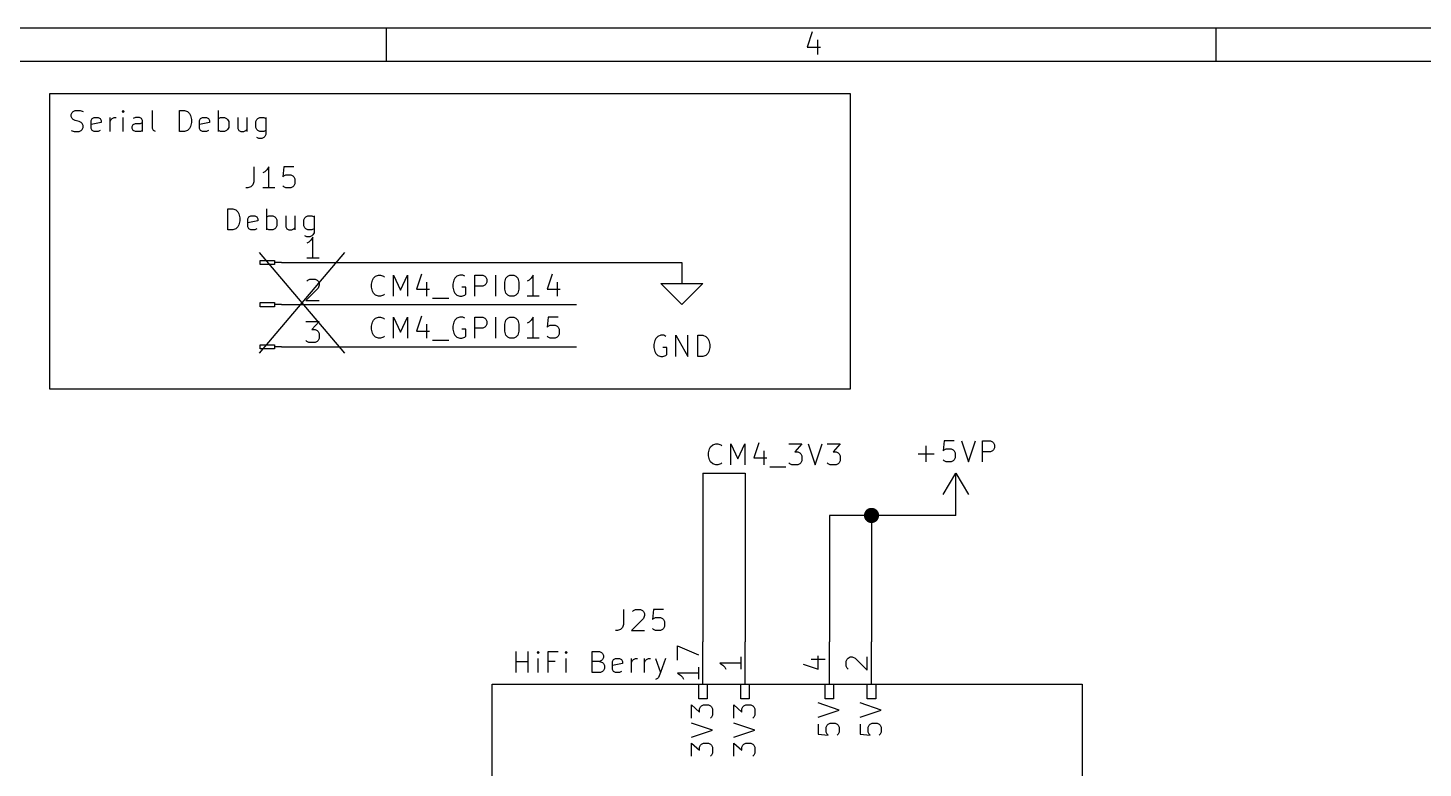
# Model space of a CAD drawing. Extents: x 0.4 to 11.3, y -7.9 to -0.4.
# Drawn here: x 5.449 to 8.759, y -2.149 to -0.394 of the extents above; entities that cross this region are included whole.
import ezdxf

# ---------------------------------------------------------------- set-up
doc = ezdxf.new("R2010")
doc.units = 0
doc.header["$MEASUREMENT"] = 0
for name, color, linetype in [('BLUE3', 171, 'CONTINUOUS'), ('CYAN2', 4, 'CONTINUOUS'), ('GRAY1', 251, 'CONTINUOUS'), ('GRAY3', 9, 'CONTINUOUS'), ('GREEN3', 91, 'CONTINUOUS'), ('LORANGE', 41, 'CONTINUOUS'), ('LYELLOW', 51, 'CONTINUOUS'), ('RED2', 1, 'CONTINUOUS'), ('RED3', 11, 'CONTINUOUS')]:
    doc.layers.add(name, color=color, linetype=linetype)

msp = doc.modelspace()

# ---------------------------------------------------------------- linework, layer by layer
at = {"layer": 'BLUE3', "linetype": 'CONTINUOUS'}
for p, q in [((5.5, -0.55), (5.5, -1.25)), ((7.4, -0.55), (5.5, -0.55)), ((7.4, -1.25), (7.4, -0.55)), ((5.55113, -0.599075), (5.55351, -0.594315)), ((5.55351, -0.594315), (5.55589, -0.591933)), ((5.55589, -0.591933), (5.56066, -0.589551)), ((5.56066, -0.589551), (5.57256, -0.589551)), ((5.57256, -0.589551), (5.5797, -0.591933)), ((5.67494, -0.589551), (5.67256, -0.591933)), ((5.67256, -0.591933), (5.67494, -0.594315)), ((5.67732, -0.591933), (5.67494, -0.589551)), ((5.67494, -0.589551), (5.67494, -0.594315)), ((5.67494, -0.594315), (5.67732, -0.591933)), ((5.74399, -0.632409), (5.74399, -0.589551)), ((5.80827, -0.639551), (5.80827, -0.589551)), ((5.80827, -0.589551), (5.82018, -0.589551)), ((5.82018, -0.589551), (5.82732, -0.591933)), ((5.82732, -0.591933), (5.83208, -0.596697)), ((5.90113, -0.639551), (5.90113, -0.589551)), ((5.55113, -0.603839), (5.55113, -0.599075)), ((5.55351, -0.608598), (5.55113, -0.603839)), ((5.55589, -0.61098), (5.55351, -0.608598)), ((5.56066, -0.613362), (5.55589, -0.61098)), ((5.57018, -0.615744), (5.56066, -0.613362)), ((5.57494, -0.618122), (5.57018, -0.615744)), ((5.57732, -0.620504), (5.57494, -0.618122)), ((5.5797, -0.625268), (5.57732, -0.620504)), ((5.5797, -0.630028), (5.5797, -0.625268)), ((5.59875, -0.613362), (5.60113, -0.608598)), ((5.59875, -0.632409), (5.59875, -0.613362)), ((5.62256, -0.618122), (5.59875, -0.622886)), ((5.60113, -0.608598), (5.60589, -0.60622)), ((5.60589, -0.60622), (5.61542, -0.60622)), ((5.61542, -0.60622), (5.62018, -0.608598)), ((5.62018, -0.608598), (5.62256, -0.613362)), ((5.62256, -0.613362), (5.62256, -0.618122)), ((5.64399, -0.639551), (5.64399, -0.60622)), ((5.64399, -0.615744), (5.64637, -0.61098)), ((5.64637, -0.61098), (5.64875, -0.608598)), ((5.64875, -0.608598), (5.65351, -0.60622)), ((5.65351, -0.60622), (5.65828, -0.60622)), ((5.67494, -0.639551), (5.67494, -0.60622)), ((5.69637, -0.627646), (5.69875, -0.622886)), ((5.69637, -0.632409), (5.69637, -0.627646)), ((5.70352, -0.60622), (5.69875, -0.608598)), ((5.69875, -0.622886), (5.70352, -0.620504)), ((5.71304, -0.60622), (5.70352, -0.60622)), ((5.70352, -0.620504), (5.71542, -0.620504)), ((5.7178, -0.608598), (5.71304, -0.60622)), ((5.71542, -0.620504), (5.72018, -0.618122)), ((5.72018, -0.613362), (5.7178, -0.608598)), ((5.72018, -0.639551), (5.72018, -0.613362)), ((5.83208, -0.596697), (5.83446, -0.601457)), ((5.83446, -0.627646), (5.83208, -0.632409)), ((5.83446, -0.601457), (5.83684, -0.61098)), ((5.83684, -0.618122), (5.83446, -0.627646)), ((5.83684, -0.61098), (5.83684, -0.618122)), ((5.85589, -0.613362), (5.85827, -0.608598)), ((5.85589, -0.632409), (5.85589, -0.613362)), ((5.8797, -0.618122), (5.85589, -0.622886)), ((5.85827, -0.608598), (5.86304, -0.60622)), ((5.86304, -0.60622), (5.87256, -0.60622)), ((5.87256, -0.60622), (5.87732, -0.608598)), ((5.87732, -0.608598), (5.8797, -0.613362)), ((5.8797, -0.613362), (5.8797, -0.618122)), ((5.90113, -0.608598), (5.90589, -0.60622)), ((5.90589, -0.60622), (5.91542, -0.60622)), ((5.91542, -0.60622), (5.92018, -0.608598)), ((5.92018, -0.608598), (5.92256, -0.61098)), ((5.92256, -0.61098), (5.92494, -0.615744)), ((5.92494, -0.615744), (5.92494, -0.630028)), ((5.94637, -0.60622), (5.94637, -0.632409)), ((5.9678, -0.60622), (5.9678, -0.639551)), ((5.98922, -0.615744), (5.9916, -0.61098)), ((5.98922, -0.630028), (5.98922, -0.615744)), ((5.9916, -0.61098), (5.99398, -0.608598)), ((5.99398, -0.608598), (5.99875, -0.60622)), ((5.99875, -0.60622), (6.00827, -0.60622)), ((6.00827, -0.60622), (6.01303, -0.608598)), ((6.01303, -0.60622), (6.01303, -0.646697)), ((5.55113, -0.637173), (5.55828, -0.639551)), ((5.55828, -0.639551), (5.57018, -0.639551)), ((5.57018, -0.639551), (5.57494, -0.637173)), ((5.57494, -0.637173), (5.57732, -0.634791)), ((5.57732, -0.634791), (5.5797, -0.630028)), ((5.60113, -0.637173), (5.59875, -0.632409)), ((5.60589, -0.639551), (5.60113, -0.637173)), ((5.61542, -0.639551), (5.60589, -0.639551)), ((5.62018, -0.637173), (5.61542, -0.639551)), ((5.69875, -0.637173), (5.69637, -0.632409)), ((5.70352, -0.639551), (5.69875, -0.637173)), ((5.71542, -0.639551), (5.70352, -0.639551)), ((5.72018, -0.637173), (5.71542, -0.639551)), ((5.74637, -0.637173), (5.74399, -0.632409)), ((5.75113, -0.639551), (5.74637, -0.637173)), ((5.82018, -0.639551), (5.80827, -0.639551)), ((5.82732, -0.637173), (5.82018, -0.639551)), ((5.83208, -0.632409), (5.82732, -0.637173)), ((5.85827, -0.637173), (5.85589, -0.632409)), ((5.86304, -0.639551), (5.85827, -0.637173)), ((5.87256, -0.639551), (5.86304, -0.639551)), ((5.87732, -0.637173), (5.87256, -0.639551)), ((5.90589, -0.639551), (5.90113, -0.637173)), ((5.91542, -0.639551), (5.90589, -0.639551)), ((5.92018, -0.637173), (5.91542, -0.639551)), ((5.92256, -0.634791), (5.92018, -0.637173)), ((5.92494, -0.630028), (5.92256, -0.634791)), ((5.94637, -0.632409), (5.94875, -0.637173)), ((5.94875, -0.637173), (5.95351, -0.639551)), ((5.95351, -0.639551), (5.96065, -0.639551)), ((5.96065, -0.639551), (5.96541, -0.637173)), ((5.96541, -0.637173), (5.9678, -0.634791)), ((5.9916, -0.634791), (5.98922, -0.630028)), ((5.99398, -0.637173), (5.9916, -0.634791)), ((5.99637, -0.65622), (5.9916, -0.653839)), ((5.99875, -0.639551), (5.99398, -0.637173)), ((6.00351, -0.65622), (5.99637, -0.65622)), ((6.00827, -0.639551), (5.99875, -0.639551)), ((6.00827, -0.653839), (6.00351, -0.65622)), ((6.01303, -0.637173), (6.00827, -0.639551)), ((6.01065, -0.651457), (6.00827, -0.653839)), ((6.01303, -0.646697), (6.01065, -0.651457)), ((5.5, -1.25), (7.4, -1.25))]:
    msp.add_line(p, q, dxfattribs=at)
at = {"layer": 'CYAN2', "linetype": 'CONTINUOUS'}
for p, q in [((6.94286, -1.12519), (6.93809, -1.12995)), ((6.95, -1.1228), (6.94286, -1.12519)), ((6.95714, -1.1228), (6.95, -1.1228)), ((6.96191, -1.12519), (6.95714, -1.1228)), ((6.98571, -1.1728), (6.98571, -1.1228)), ((6.98571, -1.1228), (7.01428, -1.1728)), ((7.01428, -1.1728), (7.01428, -1.1228)), ((7.03809, -1.1728), (7.03809, -1.1228)), ((7.03809, -1.1228), (7.05, -1.1228)), ((7.05, -1.1228), (7.05714, -1.12519)), ((7.05714, -1.12519), (7.06191, -1.12995)), ((6.93571, -1.13471), (6.93333, -1.14423)), ((6.93333, -1.14423), (6.93333, -1.15137)), ((6.93333, -1.15137), (6.93571, -1.1609)), ((6.93809, -1.12995), (6.93571, -1.13471)), ((6.96428, -1.15137), (6.95476, -1.15137)), ((6.96428, -1.16804), (6.96428, -1.15137)), ((7.06191, -1.12995), (7.06429, -1.13471)), ((7.06429, -1.13471), (7.06667, -1.14423)), ((7.06667, -1.15137), (7.06429, -1.1609)), ((7.06667, -1.14423), (7.06667, -1.15137)), ((6.93571, -1.1609), (6.93809, -1.16566)), ((6.93809, -1.16566), (6.94286, -1.17043)), ((6.94286, -1.17043), (6.95, -1.1728)), ((6.95, -1.1728), (6.95476, -1.1728)), ((6.95476, -1.1728), (6.96191, -1.17043)), ((6.96191, -1.17043), (6.96428, -1.16804)), ((7.05, -1.1728), (7.03809, -1.1728)), ((7.05714, -1.17043), (7.05, -1.1728)), ((7.06191, -1.16566), (7.05714, -1.17043)), ((7.06429, -1.1609), (7.06191, -1.16566)), ((7.57976, -1.4228), (7.57976, -1.38471)), ((7.62262, -1.3728), (7.62024, -1.39661)), ((7.64643, -1.3728), (7.62262, -1.3728)), ((7.66309, -1.3728), (7.67976, -1.4228)), ((7.67976, -1.4228), (7.69643, -1.3728)), ((7.71309, -1.4228), (7.71309, -1.3728)), ((7.71309, -1.3728), (7.73214, -1.3728)), ((7.73214, -1.3728), (7.73691, -1.37519)), ((7.73691, -1.37519), (7.73929, -1.37757)), ((7.73929, -1.37757), (7.74167, -1.38233)), ((7.74167, -1.38947), (7.73929, -1.39423)), ((7.74167, -1.38233), (7.74167, -1.38947)), ((7.56071, -1.40376), (7.59881, -1.40376)), ((7.62024, -1.39661), (7.62262, -1.39423)), ((7.62262, -1.42043), (7.62024, -1.41804)), ((7.62262, -1.39423), (7.62738, -1.39185)), ((7.62738, -1.4228), (7.62262, -1.42043)), ((7.62738, -1.39185), (7.63929, -1.39185)), ((7.63929, -1.4228), (7.62738, -1.4228)), ((7.63929, -1.39185), (7.64405, -1.39423)), ((7.64405, -1.42043), (7.63929, -1.4228)), ((7.64405, -1.39423), (7.64643, -1.39661)), ((7.64643, -1.41804), (7.64405, -1.42043)), ((7.64643, -1.39661), (7.64881, -1.40137)), ((7.64881, -1.41328), (7.64643, -1.41804)), ((7.64881, -1.40137), (7.64881, -1.41328)), ((7.73214, -1.399), (7.71309, -1.399)), ((7.73691, -1.39661), (7.73214, -1.399)), ((7.73929, -1.39423), (7.73691, -1.39661)), ((6.86148, -1.7728), (6.86148, -1.80852)), ((6.88291, -1.77757), (6.88528, -1.77519)), ((6.88528, -1.77519), (6.89005, -1.7728)), ((6.89005, -1.7728), (6.90195, -1.7728)), ((6.90195, -1.7728), (6.90671, -1.77519)), ((6.90671, -1.77519), (6.90909, -1.77757)), ((6.90909, -1.77757), (6.91148, -1.78233)), ((6.91148, -1.78709), (6.90909, -1.79423)), ((6.91148, -1.78233), (6.91148, -1.78709)), ((6.9329, -1.7728), (6.93052, -1.79661)), ((6.95671, -1.7728), (6.9329, -1.7728)), ((6.85909, -1.81566), (6.85433, -1.82043)), ((6.86148, -1.80852), (6.85909, -1.81566)), ((6.90909, -1.79423), (6.88052, -1.8228)), ((6.93052, -1.79661), (6.9329, -1.79423)), ((6.9329, -1.82043), (6.93052, -1.81804)), ((6.9329, -1.79423), (6.93767, -1.79185)), ((6.93767, -1.79185), (6.94957, -1.79185)), ((6.94957, -1.79185), (6.95433, -1.79423)), ((6.95433, -1.79423), (6.95671, -1.79661)), ((6.95671, -1.81804), (6.95433, -1.82043)), ((6.95671, -1.79661), (6.95909, -1.80137)), ((6.95909, -1.81328), (6.95671, -1.81804)), ((6.95909, -1.80137), (6.95909, -1.81328)), ((6.84719, -1.8228), (6.84243, -1.8228)), ((6.85433, -1.82043), (6.84719, -1.8228)), ((6.88052, -1.8228), (6.91148, -1.8228)), ((6.93767, -1.8228), (6.9329, -1.82043)), ((6.94957, -1.8228), (6.93767, -1.8228)), ((6.95433, -1.82043), (6.94957, -1.8228)), ((6.6067, -1.9228), (6.6067, -1.8728)), ((6.63528, -1.9228), (6.63528, -1.8728)), ((6.65909, -1.8728), (6.65671, -1.87519)), ((6.65671, -1.87519), (6.65909, -1.87757)), ((6.66147, -1.87519), (6.65909, -1.8728)), ((6.65909, -1.8728), (6.65909, -1.87757)), ((6.65909, -1.87757), (6.66147, -1.87519)), ((6.6829, -1.9228), (6.6829, -1.8728)), ((6.6829, -1.8728), (6.70671, -1.8728)), ((6.72576, -1.8728), (6.72338, -1.87519)), ((6.72338, -1.87519), (6.72576, -1.87757)), ((6.72814, -1.87519), (6.72576, -1.8728)), ((6.72576, -1.8728), (6.72576, -1.87757)), ((6.72576, -1.87757), (6.72814, -1.87519)), ((6.78766, -1.9228), (6.78766, -1.8728)), ((6.78766, -1.8728), (6.80433, -1.8728)), ((6.80433, -1.8728), (6.80909, -1.87519)), ((6.80909, -1.87519), (6.81147, -1.87757)), ((6.81147, -1.87757), (6.81385, -1.88233)), ((6.81385, -1.88233), (6.81385, -1.88709)), ((6.6067, -1.89661), (6.63528, -1.89661)), ((6.65909, -1.9228), (6.65909, -1.88947)), ((6.69957, -1.89661), (6.6829, -1.89661)), ((6.72576, -1.9228), (6.72576, -1.88947)), ((6.80433, -1.89661), (6.78766, -1.89661)), ((6.80909, -1.89423), (6.80433, -1.89661)), ((6.80433, -1.89661), (6.81147, -1.899)), ((6.81147, -1.89185), (6.80909, -1.89423)), ((6.81385, -1.88709), (6.81147, -1.89185)), ((6.81147, -1.899), (6.81385, -1.90137)), ((6.81385, -1.91804), (6.81147, -1.92043)), ((6.81385, -1.90137), (6.81623, -1.90614)), ((6.81623, -1.91328), (6.81385, -1.91804)), ((6.81623, -1.90614), (6.81623, -1.91328)), ((6.83528, -1.89661), (6.83766, -1.89185)), ((6.83528, -1.91566), (6.83528, -1.89661)), ((6.85909, -1.90137), (6.83528, -1.90614)), ((6.83766, -1.92043), (6.83528, -1.91566)), ((6.83766, -1.89185), (6.84243, -1.88947)), ((6.84243, -1.88947), (6.85195, -1.88947)), ((6.85195, -1.88947), (6.85671, -1.89185)), ((6.85671, -1.89185), (6.85909, -1.89661)), ((6.85909, -1.89661), (6.85909, -1.90137)), ((6.88052, -1.9228), (6.88052, -1.88947)), ((6.88052, -1.899), (6.8829, -1.89423)), ((6.8829, -1.89423), (6.88528, -1.89185)), ((6.88528, -1.89185), (6.89004, -1.88947)), ((6.89004, -1.88947), (6.89481, -1.88947)), ((6.91147, -1.9228), (6.91147, -1.88947)), ((6.91147, -1.899), (6.91385, -1.89423)), ((6.91385, -1.89423), (6.91624, -1.89185)), ((6.91624, -1.89185), (6.921, -1.88947)), ((6.921, -1.88947), (6.92576, -1.88947)), ((6.93767, -1.88947), (6.94957, -1.9228)), ((6.96147, -1.88947), (6.94957, -1.9228)), ((6.80671, -1.9228), (6.78766, -1.9228)), ((6.81147, -1.92043), (6.80671, -1.9228)), ((6.84243, -1.9228), (6.83766, -1.92043)), ((6.85195, -1.9228), (6.84243, -1.9228)), ((6.85671, -1.92043), (6.85195, -1.9228)), ((6.94243, -1.93709), (6.93767, -1.93947)), ((6.94481, -1.93471), (6.94243, -1.93709)), ((6.94957, -1.9228), (6.94481, -1.93471)), ((7.02313, -2.03047), (7.02313, -1.99952)), ((7.02313, -1.99952), (7.04218, -2.01619)), ((7.04218, -2.00904), (7.04456, -2.00428)), ((7.04218, -2.01619), (7.04218, -2.00904)), ((7.04456, -2.00428), (7.04694, -2.0019)), ((7.04694, -2.0019), (7.0517, -1.99952)), ((7.0517, -1.99952), (7.06361, -1.99952)), ((7.06361, -1.99952), (7.06837, -2.0019)), ((7.06837, -2.0019), (7.07075, -2.00428)), ((7.07075, -2.00428), (7.07313, -2.00904)), ((7.07313, -2.00904), (7.07313, -2.02333)), ((7.12313, -2.03047), (7.12313, -1.99952)), ((7.12313, -1.99952), (7.14218, -2.01619)), ((7.14218, -2.00904), (7.14456, -2.00428)), ((7.14218, -2.01619), (7.14218, -2.00904)), ((7.14456, -2.00428), (7.14694, -2.0019)), ((7.14694, -2.0019), (7.1517, -1.99952)), ((7.1517, -1.99952), (7.16361, -1.99952)), ((7.16361, -1.99952), (7.16837, -2.0019)), ((7.16837, -2.0019), (7.17075, -2.00428)), ((7.17075, -2.00428), (7.17313, -2.00904)), ((7.17313, -2.00904), (7.17313, -2.02333)), ((7.37313, -2.01143), (7.32313, -1.99476)), ((7.32313, -2.02809), (7.37313, -2.01143)), ((7.47313, -2.01143), (7.42313, -1.99476)), ((7.42313, -2.02809), (7.47313, -2.01143)), ((7.07313, -2.05905), (7.02313, -2.04238)), ((7.07075, -2.02809), (7.06837, -2.03047)), ((7.07313, -2.02333), (7.07075, -2.02809)), ((7.17313, -2.05905), (7.12313, -2.04238)), ((7.17075, -2.02809), (7.16837, -2.03047)), ((7.17313, -2.02333), (7.17075, -2.02809)), ((7.32313, -2.04476), (7.32313, -2.06857)), ((7.34218, -2.0519), (7.34456, -2.04714)), ((7.34218, -2.06381), (7.34218, -2.0519)), ((7.34456, -2.04714), (7.34694, -2.04476)), ((7.34694, -2.04476), (7.3517, -2.04238)), ((7.3517, -2.04238), (7.36361, -2.04238)), ((7.36361, -2.04238), (7.36837, -2.04476)), ((7.36837, -2.04476), (7.37075, -2.04714)), ((7.37075, -2.04714), (7.37313, -2.0519)), ((7.37313, -2.0519), (7.37313, -2.06381)), ((7.42313, -2.04476), (7.42313, -2.06857)), ((7.44218, -2.0519), (7.44456, -2.04714)), ((7.44218, -2.06381), (7.44218, -2.0519)), ((7.44456, -2.04714), (7.44694, -2.04476)), ((7.44694, -2.04476), (7.4517, -2.04238)), ((7.4517, -2.04238), (7.46361, -2.04238)), ((7.46361, -2.04238), (7.46837, -2.04476)), ((7.46837, -2.04476), (7.47075, -2.04714)), ((7.47075, -2.04714), (7.47313, -2.0519)), ((7.47313, -2.0519), (7.47313, -2.06381)), ((7.02313, -2.07571), (7.07313, -2.05905)), ((7.12313, -2.07571), (7.17313, -2.05905)), ((7.32313, -2.06857), (7.34694, -2.07095)), ((7.34456, -2.06857), (7.34218, -2.06381)), ((7.34694, -2.07095), (7.34456, -2.06857)), ((7.37075, -2.06857), (7.36837, -2.07095)), ((7.37313, -2.06381), (7.37075, -2.06857)), ((7.42313, -2.06857), (7.44694, -2.07095)), ((7.44456, -2.06857), (7.44218, -2.06381)), ((7.44694, -2.07095), (7.44456, -2.06857)), ((7.47075, -2.06857), (7.46837, -2.07095)), ((7.47313, -2.06381), (7.47075, -2.06857)), ((7.02313, -2.12095), (7.02313, -2.09)), ((7.02313, -2.09), (7.04218, -2.10667)), ((7.04218, -2.09952), (7.04456, -2.09476)), ((7.04218, -2.10667), (7.04218, -2.09952)), ((7.04456, -2.09476), (7.04694, -2.09238)), ((7.04694, -2.09238), (7.0517, -2.09)), ((7.0517, -2.09), (7.06361, -2.09)), ((7.06361, -2.09), (7.06837, -2.09238)), ((7.06837, -2.09238), (7.07075, -2.09476)), ((7.07075, -2.09476), (7.07313, -2.09952)), ((7.07313, -2.11381), (7.07075, -2.11857)), ((7.07313, -2.09952), (7.07313, -2.11381)), ((7.12313, -2.12095), (7.12313, -2.09)), ((7.12313, -2.09), (7.14218, -2.10667)), ((7.14218, -2.09952), (7.14456, -2.09476)), ((7.14218, -2.10667), (7.14218, -2.09952)), ((7.14456, -2.09476), (7.14694, -2.09238)), ((7.14694, -2.09238), (7.1517, -2.09)), ((7.1517, -2.09), (7.16361, -2.09)), ((7.16361, -2.09), (7.16837, -2.09238)), ((7.16837, -2.09238), (7.17075, -2.09476)), ((7.17075, -2.09476), (7.17313, -2.09952)), ((7.17313, -2.11381), (7.17075, -2.11857)), ((7.17313, -2.09952), (7.17313, -2.11381)), ((7.07075, -2.11857), (7.06837, -2.12095)), ((7.17075, -2.11857), (7.16837, -2.12095))]:
    msp.add_line(p, q, dxfattribs=at)
at = {"layer": 'GRAY1', "linetype": 'CONTINUOUS'}
for p, q in [((6.26363, -1.00123), (6.26601, -0.991705)), ((6.26601, -0.991705), (6.26839, -0.986945)), ((6.26839, -0.986945), (6.27316, -0.982181)), ((6.27316, -0.982181), (6.2803, -0.979799)), ((6.2803, -0.979799), (6.28506, -0.979799)), ((6.28506, -0.979799), (6.2922, -0.982181)), ((6.2922, -0.982181), (6.29458, -0.984563)), ((6.31601, -1.0298), (6.31601, -0.979799)), ((6.31601, -0.979799), (6.33268, -1.01552)), ((6.33268, -1.01552), (6.34935, -0.979799)), ((6.34935, -0.979799), (6.34935, -1.0298)), ((6.38268, -0.977421), (6.37078, -1.01313)), ((6.45887, -0.991705), (6.45649, -1.00123)), ((6.46125, -0.986945), (6.45887, -0.991705)), ((6.46601, -0.982181), (6.46125, -0.986945)), ((6.47315, -0.979799), (6.46601, -0.982181)), ((6.4803, -0.979799), (6.47315, -0.979799)), ((6.48506, -0.982181), (6.4803, -0.979799)), ((6.50887, -1.0298), (6.50887, -0.979799)), ((6.50887, -0.979799), (6.52791, -0.979799)), ((6.52791, -0.979799), (6.53268, -0.982181)), ((6.53268, -0.982181), (6.53506, -0.984563)), ((6.53506, -0.984563), (6.53744, -0.989323)), ((6.53744, -0.989323), (6.53744, -0.996469)), ((6.55887, -1.0298), (6.55887, -0.979799)), ((6.5803, -0.996469), (6.58268, -0.986945)), ((6.58268, -0.986945), (6.58744, -0.982181)), ((6.58744, -0.982181), (6.5922, -0.979799)), ((6.5922, -0.979799), (6.60172, -0.979799)), ((6.60172, -0.979799), (6.60649, -0.982181)), ((6.60649, -0.982181), (6.61125, -0.986945)), ((6.61125, -0.986945), (6.61363, -0.996469)), ((6.63744, -0.991705), (6.63268, -0.994087)), ((6.6422, -0.986945), (6.63744, -0.991705)), ((6.64696, -0.979799), (6.6422, -0.986945)), ((6.64696, -1.0298), (6.64696, -0.979799)), ((6.6922, -0.977421), (6.6803, -1.01313)), ((6.26363, -1.00837), (6.26363, -1.00123)), ((6.26601, -1.01789), (6.26363, -1.00837)), ((6.26839, -1.02266), (6.26601, -1.01789)), ((6.27316, -1.02742), (6.26839, -1.02266)), ((6.29458, -1.02504), (6.2922, -1.02742)), ((6.37078, -1.01313), (6.40172, -1.01313)), ((6.39458, -0.996469), (6.39458, -1.0298)), ((6.45649, -1.00123), (6.45649, -1.00837)), ((6.45649, -1.00837), (6.45887, -1.01789)), ((6.45887, -1.01789), (6.46125, -1.02266)), ((6.46125, -1.02266), (6.46601, -1.02742)), ((6.48744, -1.00837), (6.47791, -1.00837)), ((6.48506, -1.02742), (6.48744, -1.02504)), ((6.48744, -1.02504), (6.48744, -1.00837)), ((6.52791, -1.00599), (6.50887, -1.00599)), ((6.53268, -1.00361), (6.52791, -1.00599)), ((6.53506, -1.00123), (6.53268, -1.00361)), ((6.53744, -0.996469), (6.53506, -1.00123)), ((6.5803, -1.01313), (6.5803, -0.996469)), ((6.58268, -1.02266), (6.5803, -1.01313)), ((6.58744, -1.02742), (6.58268, -1.02266)), ((6.61125, -1.02266), (6.60649, -1.02742)), ((6.61363, -1.01313), (6.61125, -1.02266)), ((6.61363, -0.996469), (6.61363, -1.01313)), ((6.6803, -1.01313), (6.71125, -1.01313)), ((6.70411, -0.996469), (6.70411, -1.0298)), ((6.2803, -1.0298), (6.27316, -1.02742)), ((6.28506, -1.0298), (6.2803, -1.0298)), ((6.2922, -1.02742), (6.28506, -1.0298)), ((6.40887, -1.03456), (6.44696, -1.03456)), ((6.46601, -1.02742), (6.47315, -1.0298)), ((6.47315, -1.0298), (6.47791, -1.0298)), ((6.47791, -1.0298), (6.48506, -1.02742)), ((6.5922, -1.0298), (6.58744, -1.02742)), ((6.60172, -1.0298), (6.5922, -1.0298)), ((6.60649, -1.02742), (6.60172, -1.0298)), ((6.66125, -1.0298), (6.63268, -1.0298)), ((6.26363, -1.10123), (6.26601, -1.0917)), ((6.26601, -1.0917), (6.26839, -1.08694)), ((6.26839, -1.08694), (6.27316, -1.08218)), ((6.27316, -1.08218), (6.2803, -1.0798)), ((6.2803, -1.0798), (6.28506, -1.0798)), ((6.28506, -1.0798), (6.2922, -1.08218)), ((6.2922, -1.08218), (6.29458, -1.08456)), ((6.31601, -1.1298), (6.31601, -1.0798)), ((6.31601, -1.0798), (6.33268, -1.11552)), ((6.33268, -1.11552), (6.34935, -1.0798)), ((6.34935, -1.0798), (6.34935, -1.1298)), ((6.38268, -1.07742), (6.37078, -1.11313)), ((6.45887, -1.0917), (6.45649, -1.10123)), ((6.46125, -1.08694), (6.45887, -1.0917)), ((6.46601, -1.08218), (6.46125, -1.08694)), ((6.47315, -1.0798), (6.46601, -1.08218)), ((6.4803, -1.0798), (6.47315, -1.0798)), ((6.48506, -1.08218), (6.4803, -1.0798)), ((6.50887, -1.1298), (6.50887, -1.0798)), ((6.50887, -1.0798), (6.52791, -1.0798)), ((6.52791, -1.0798), (6.53268, -1.08218)), ((6.53268, -1.08218), (6.53506, -1.08456)), ((6.53506, -1.08456), (6.53744, -1.08932)), ((6.53744, -1.08932), (6.53744, -1.09647)), ((6.55887, -1.1298), (6.55887, -1.0798)), ((6.5803, -1.09647), (6.58268, -1.08694)), ((6.58268, -1.08694), (6.58744, -1.08218)), ((6.58744, -1.08218), (6.5922, -1.0798)), ((6.5922, -1.0798), (6.60172, -1.0798)), ((6.60172, -1.0798), (6.60649, -1.08218)), ((6.60649, -1.08218), (6.61125, -1.08694)), ((6.61125, -1.08694), (6.61363, -1.09647)), ((6.63744, -1.0917), (6.63268, -1.09409)), ((6.6422, -1.08694), (6.63744, -1.0917)), ((6.64696, -1.0798), (6.6422, -1.08694)), ((6.64696, -1.1298), (6.64696, -1.0798)), ((6.68268, -1.0798), (6.6803, -1.10361)), ((6.70649, -1.0798), (6.68268, -1.0798)), ((6.26363, -1.10837), (6.26363, -1.10123)), ((6.26601, -1.11789), (6.26363, -1.10837)), ((6.26839, -1.12266), (6.26601, -1.11789)), ((6.27316, -1.12742), (6.26839, -1.12266)), ((6.29458, -1.12504), (6.2922, -1.12742)), ((6.37078, -1.11313), (6.40172, -1.11313)), ((6.39458, -1.09647), (6.39458, -1.1298)), ((6.45649, -1.10123), (6.45649, -1.10837)), ((6.45649, -1.10837), (6.45887, -1.11789)), ((6.45887, -1.11789), (6.46125, -1.12266)), ((6.46125, -1.12266), (6.46601, -1.12742)), ((6.48744, -1.10837), (6.47791, -1.10837)), ((6.48506, -1.12742), (6.48744, -1.12504)), ((6.48744, -1.12504), (6.48744, -1.10837)), ((6.52791, -1.10599), (6.50887, -1.10599)), ((6.53268, -1.10361), (6.52791, -1.10599)), ((6.53506, -1.10123), (6.53268, -1.10361)), ((6.53744, -1.09647), (6.53506, -1.10123)), ((6.5803, -1.11313), (6.5803, -1.09647)), ((6.58268, -1.12266), (6.5803, -1.11313)), ((6.58744, -1.12742), (6.58268, -1.12266)), ((6.61125, -1.12266), (6.60649, -1.12742)), ((6.61363, -1.11313), (6.61125, -1.12266)), ((6.61363, -1.09647), (6.61363, -1.11313)), ((6.6803, -1.10361), (6.68268, -1.10123)), ((6.68268, -1.12742), (6.6803, -1.12504)), ((6.68268, -1.10123), (6.68744, -1.09885)), ((6.68744, -1.09885), (6.69935, -1.09885)), ((6.69935, -1.09885), (6.70411, -1.10123)), ((6.70411, -1.10123), (6.70649, -1.10361)), ((6.70649, -1.12504), (6.70411, -1.12742)), ((6.70649, -1.10361), (6.70887, -1.10837)), ((6.70887, -1.12028), (6.70649, -1.12504)), ((6.70887, -1.10837), (6.70887, -1.12028)), ((6.2803, -1.1298), (6.27316, -1.12742)), ((6.28506, -1.1298), (6.2803, -1.1298)), ((6.2922, -1.12742), (6.28506, -1.1298)), ((6.40887, -1.13456), (6.44696, -1.13456)), ((6.46601, -1.12742), (6.47315, -1.1298)), ((6.47315, -1.1298), (6.47791, -1.1298)), ((6.47791, -1.1298), (6.48506, -1.12742)), ((6.5922, -1.1298), (6.58744, -1.12742)), ((6.60172, -1.1298), (6.5922, -1.1298)), ((6.60649, -1.12742), (6.60172, -1.1298)), ((6.66125, -1.1298), (6.63268, -1.1298)), ((6.68744, -1.1298), (6.68268, -1.12742)), ((6.69935, -1.1298), (6.68744, -1.1298)), ((6.70411, -1.12742), (6.69935, -1.1298)), ((7.06601, -1.3917), (7.06839, -1.38694)), ((7.06839, -1.38694), (7.07316, -1.38218)), ((7.07316, -1.38218), (7.0803, -1.3798)), ((7.0803, -1.3798), (7.08506, -1.3798)), ((7.08506, -1.3798), (7.0922, -1.38218)), ((7.0922, -1.38218), (7.09458, -1.38456)), ((7.11601, -1.4298), (7.11601, -1.3798)), ((7.11601, -1.3798), (7.13268, -1.41552)), ((7.13268, -1.41552), (7.14935, -1.3798)), ((7.14935, -1.3798), (7.14935, -1.4298)), ((7.18268, -1.37742), (7.17078, -1.41313)), ((7.25411, -1.3798), (7.28506, -1.3798)), ((7.28506, -1.3798), (7.26839, -1.39885)), ((7.29934, -1.3798), (7.31601, -1.4298)), ((7.31601, -1.4298), (7.33268, -1.3798)), ((7.34458, -1.3798), (7.37554, -1.3798)), ((7.37554, -1.3798), (7.35887, -1.39885)), ((7.06363, -1.40123), (7.06601, -1.3917)), ((7.06363, -1.40837), (7.06363, -1.40123)), ((7.06601, -1.41789), (7.06363, -1.40837)), ((7.06839, -1.42266), (7.06601, -1.41789)), ((7.07316, -1.42742), (7.06839, -1.42266)), ((7.17078, -1.41313), (7.20172, -1.41313)), ((7.19458, -1.39647), (7.19458, -1.4298)), ((7.26839, -1.39885), (7.27554, -1.39885)), ((7.27554, -1.39885), (7.2803, -1.40123)), ((7.2803, -1.40123), (7.28268, -1.40361)), ((7.28268, -1.40361), (7.28506, -1.40837)), ((7.28506, -1.42028), (7.28268, -1.42504)), ((7.28506, -1.40837), (7.28506, -1.42028)), ((7.35887, -1.39885), (7.36601, -1.39885)), ((7.36601, -1.39885), (7.37077, -1.40123)), ((7.37077, -1.40123), (7.37315, -1.40361)), ((7.37315, -1.40361), (7.37554, -1.40837)), ((7.37554, -1.42028), (7.37315, -1.42504)), ((7.37554, -1.40837), (7.37554, -1.42028)), ((7.0803, -1.4298), (7.07316, -1.42742)), ((7.08506, -1.4298), (7.0803, -1.4298)), ((7.0922, -1.42742), (7.08506, -1.4298)), ((7.09458, -1.42504), (7.0922, -1.42742)), ((7.20887, -1.43456), (7.24696, -1.43456)), ((7.25649, -1.42742), (7.25411, -1.42504)), ((7.26125, -1.4298), (7.25649, -1.42742)), ((7.27554, -1.4298), (7.26125, -1.4298)), ((7.2803, -1.42742), (7.27554, -1.4298)), ((7.28268, -1.42504), (7.2803, -1.42742)), ((7.34696, -1.42742), (7.34458, -1.42504)), ((7.35172, -1.4298), (7.34696, -1.42742)), ((7.36601, -1.4298), (7.35172, -1.4298)), ((7.37077, -1.42742), (7.36601, -1.4298)), ((7.37315, -1.42504), (7.37077, -1.42742))]:
    msp.add_line(p, q, dxfattribs=at)
at = {"layer": 'GRAY3', "linetype": 'CONTINUOUS'}
for p, q in [((5.98452, -0.722803), (5.98452, -0.75852)), ((6.02024, -0.722803), (6.01548, -0.729949)), ((6.02024, -0.772803), (6.02024, -0.722803)), ((6.05595, -0.722803), (6.05357, -0.746614)), ((6.07976, -0.722803), (6.05595, -0.722803)), ((5.98452, -0.75852), (5.98214, -0.765661)), ((6.01071, -0.734709), (6.00595, -0.737091)), ((6.01548, -0.729949), (6.01071, -0.734709)), ((6.05357, -0.746614), (6.05595, -0.744232)), ((6.05595, -0.744232), (6.06071, -0.74185)), ((6.06071, -0.74185), (6.07262, -0.74185)), ((6.07262, -0.74185), (6.07738, -0.744232)), ((6.07738, -0.744232), (6.07976, -0.746614)), ((6.07976, -0.746614), (6.08214, -0.751374)), ((6.08214, -0.751374), (6.08214, -0.76328)), ((5.97024, -0.772803), (5.96548, -0.772803)), ((5.97738, -0.770425), (5.97024, -0.772803)), ((5.98214, -0.765661), (5.97738, -0.770425)), ((6.03452, -0.772803), (6.00595, -0.772803)), ((6.05595, -0.770425), (6.05357, -0.768043)), ((6.06071, -0.772803), (6.05595, -0.770425)), ((6.07262, -0.772803), (6.06071, -0.772803)), ((6.07738, -0.770425), (6.07262, -0.772803)), ((6.07976, -0.768043), (6.07738, -0.770425)), ((6.08214, -0.76328), (6.07976, -0.768043)), ((5.92262, -0.872803), (5.92262, -0.822803)), ((5.92262, -0.822803), (5.93452, -0.822803)), ((5.93452, -0.822803), (5.94167, -0.825185)), ((5.94167, -0.825185), (5.94643, -0.829949)), ((6.01548, -0.872803), (6.01548, -0.822803)), ((5.94643, -0.829949), (5.94881, -0.834709)), ((5.94881, -0.834709), (5.95119, -0.844232)), ((5.95119, -0.851374), (5.94881, -0.860898)), ((5.95119, -0.844232), (5.95119, -0.851374)), ((5.97024, -0.846614), (5.97262, -0.84185)), ((5.97024, -0.865661), (5.97024, -0.846614)), ((5.99405, -0.851374), (5.97024, -0.856138)), ((5.97262, -0.84185), (5.97738, -0.839472)), ((5.97738, -0.839472), (5.98691, -0.839472)), ((5.98691, -0.839472), (5.99167, -0.84185)), ((5.99167, -0.84185), (5.99405, -0.846614)), ((5.99405, -0.846614), (5.99405, -0.851374)), ((6.01548, -0.84185), (6.02024, -0.839472)), ((6.02024, -0.839472), (6.02976, -0.839472)), ((6.02976, -0.839472), (6.03452, -0.84185)), ((6.03452, -0.84185), (6.03691, -0.844232)), ((6.03691, -0.844232), (6.03929, -0.848996)), ((6.03929, -0.848996), (6.03929, -0.86328)), ((6.06071, -0.839472), (6.06071, -0.865661)), ((6.08214, -0.839472), (6.08214, -0.872803)), ((6.10357, -0.848996), (6.10595, -0.844232)), ((6.10357, -0.86328), (6.10357, -0.848996)), ((6.10595, -0.844232), (6.10833, -0.84185)), ((6.10833, -0.84185), (6.11309, -0.839472)), ((6.11309, -0.839472), (6.12262, -0.839472)), ((6.12262, -0.839472), (6.12738, -0.84185)), ((6.12738, -0.839472), (6.12738, -0.879949)), ((5.93452, -0.872803), (5.92262, -0.872803)), ((5.94167, -0.870425), (5.93452, -0.872803)), ((5.94643, -0.865661), (5.94167, -0.870425)), ((5.94881, -0.860898), (5.94643, -0.865661)), ((5.97262, -0.870425), (5.97024, -0.865661)), ((5.97738, -0.872803), (5.97262, -0.870425)), ((5.98691, -0.872803), (5.97738, -0.872803)), ((5.99167, -0.870425), (5.98691, -0.872803)), ((6.02024, -0.872803), (6.01548, -0.870425)), ((6.02976, -0.872803), (6.02024, -0.872803)), ((6.03452, -0.870425), (6.02976, -0.872803)), ((6.03691, -0.868043), (6.03452, -0.870425)), ((6.03929, -0.86328), (6.03691, -0.868043)), ((6.06071, -0.865661), (6.06309, -0.870425)), ((6.06309, -0.870425), (6.06786, -0.872803)), ((6.06786, -0.872803), (6.075, -0.872803)), ((6.075, -0.872803), (6.07976, -0.870425)), ((6.07976, -0.870425), (6.08214, -0.868043)), ((6.10595, -0.868043), (6.10357, -0.86328)), ((6.10833, -0.870425), (6.10595, -0.868043)), ((6.11071, -0.889472), (6.10595, -0.887091)), ((6.11309, -0.872803), (6.10833, -0.870425)), ((6.11785, -0.889472), (6.11071, -0.889472)), ((6.12262, -0.872803), (6.11309, -0.872803)), ((6.12262, -0.887091), (6.11785, -0.889472)), ((6.125, -0.889878), (6.12024, -0.897024)), ((6.12738, -0.870425), (6.12262, -0.872803)), ((6.125, -0.884709), (6.12262, -0.887091)), ((6.12738, -0.879949), (6.125, -0.884709)), ((6.125, -0.939878), (6.125, -0.889878)), ((6.11548, -0.901783), (6.11072, -0.904165)), ((6.12024, -0.897024), (6.11548, -0.901783)), ((6, -0.955), (6, -0.945)), ((6, -0.945), (6.034, -0.945)), ((6.034, -0.955), (6, -0.955)), ((6.034, -0.945), (6.034, -0.955)), ((6.05, -0.95), (6.034, -0.95)), ((6.05, -0.95), (6.2, -0.95)), ((6.13929, -0.939878), (6.11072, -0.939878)), ((6.11072, -0.994642), (6.11309, -0.99226)), ((6.11309, -0.99226), (6.11786, -0.989878)), ((6.11786, -0.989878), (6.12976, -0.989878)), ((6.12976, -0.989878), (6.13452, -0.99226)), ((6.13452, -0.99226), (6.13691, -0.994642)), ((6.13691, -1.01131), (6.10833, -1.03988)), ((6.13691, -0.994642), (6.13929, -0.999402)), ((6.13929, -1.00417), (6.13691, -1.01131)), ((6.13929, -0.999402), (6.13929, -1.00417)), ((6, -1.055), (6, -1.045)), ((6, -1.045), (6.034, -1.045)), ((6.034, -1.055), (6, -1.055)), ((6.034, -1.045), (6.034, -1.055)), ((6.05, -1.05), (6.034, -1.05)), ((6.05, -1.05), (6.2, -1.05)), ((6.10833, -1.03988), (6.13929, -1.03988)), ((6.10833, -1.08988), (6.13929, -1.08988)), ((6.13929, -1.08988), (6.12262, -1.10893)), ((6.12262, -1.10893), (6.12976, -1.10893)), ((6.12976, -1.10893), (6.13452, -1.11131)), ((6.13452, -1.11131), (6.13691, -1.11369)), ((6.13691, -1.11369), (6.13929, -1.11845)), ((6.13929, -1.11845), (6.13929, -1.13035)), ((6, -1.155), (6, -1.145)), ((6, -1.145), (6.034, -1.145)), ((6.034, -1.155), (6, -1.155)), ((6.034, -1.145), (6.034, -1.155)), ((6.05, -1.15), (6.034, -1.15)), ((6.05, -1.15), (6.2, -1.15)), ((6.11072, -1.1375), (6.10833, -1.13512)), ((6.11548, -1.13988), (6.11072, -1.1375)), ((6.12976, -1.13988), (6.11548, -1.13988)), ((6.13452, -1.1375), (6.12976, -1.13988)), ((6.13691, -1.13512), (6.13452, -1.1375)), ((6.13929, -1.13035), (6.13691, -1.13512))]:
    msp.add_line(p, q, dxfattribs=at)
at = {"layer": 'GREEN3', "linetype": 'CONTINUOUS'}
for p, q in [((6.2, -0.95), (7, -0.95)), ((6.2, -1.05), (6.75, -1.05)), ((6.2, -1.15), (6.75, -1.15)), ((7.05, -1.45), (7.05, -1.85)), ((7.05, -1.45), (7.15, -1.45)), ((7.15, -1.45), (7.15, -1.85)), ((7.35, -1.55), (7.35, -1.85)), ((7.45, -1.55), (7.35, -1.55)), ((7.65, -1.55), (7.45, -1.55)), ((7.45, -1.55), (7.45, -1.85))]:
    msp.add_line(p, q, dxfattribs=at)
at = {"layer": 'GREEN3', "const_width": 0.018}
msp.add_lwpolyline([(7.441, -1.55, 1), (7.459, -1.55, 1)], format="xyb", close=True, dxfattribs=at)
at = {"layer": 'LORANGE', "linetype": 'CONTINUOUS'}
for p, q in [((5.997, -0.925996), (6.2, -1.165)), ((6.2, -0.925996), (5.997, -1.165))]:
    msp.add_line(p, q, dxfattribs=at)
at = {"layer": 'LYELLOW', "linetype": 'CONTINUOUS'}
for p, q in [((6.55, -5.75), (6.55, -1.95)), ((6.55, -1.95), (7.95, -1.95)), ((7.95, -1.95), (7.95, -5.75))]:
    msp.add_line(p, q, dxfattribs=at)
at = {"layer": 'RED2', "linetype": 'CONTINUOUS'}
for p, q in [((0.393701, -0.393701), (11.2993, -0.393701)), ((6.29921, -0.472441), (6.29921, -0.393701)), ((8.26772, -0.472441), (8.26772, -0.393701)), ((7.30928, -0.402827), (7.29709, -0.439382)), ((7.32146, -0.422323), (7.32146, -0.456445)), ((7.29709, -0.439382), (7.32878, -0.439382)), ((0.472441, -0.472441), (11.2206, -0.472441)), ((7, -0.95), (7, -1)), ((7, -1.05), (6.95, -1)), ((6.95, -1), (7, -1)), ((7, -1), (7.05, -1)), ((7.05, -1), (7, -1.05)), ((7.62, -1.5), (7.65, -1.45)), ((7.65, -1.55), (7.65, -1.45)), ((7.65, -1.45), (7.68, -1.5)), ((7.05, -1.95), (7.05, -1.85)), ((7.15, -1.95), (7.15, -1.85)), ((7.35, -1.95), (7.35, -1.85)), ((7.45, -1.95), (7.45, -1.85)), ((6.55, -5.75), (6.55, -1.95)), ((6.55, -1.95), (7.95, -1.95)), ((7.04, -1.985), (7.04, -1.95)), ((7.04, -1.95), (7.06, -1.95)), ((7.06, -1.95), (7.06, -1.985)), ((7.14, -1.985), (7.14, -1.95)), ((7.14, -1.95), (7.16, -1.95)), ((7.16, -1.95), (7.16, -1.985)), ((7.34, -1.985), (7.34, -1.95)), ((7.34, -1.95), (7.36, -1.95)), ((7.36, -1.95), (7.36, -1.985)), ((7.44, -1.985), (7.44, -1.95)), ((7.44, -1.95), (7.46, -1.95)), ((7.46, -1.95), (7.46, -1.985)), ((7.95, -1.95), (7.95, -5.75)), ((7.06, -1.985), (7.04, -1.985)), ((7.16, -1.985), (7.14, -1.985)), ((7.36, -1.985), (7.34, -1.985)), ((7.46, -1.985), (7.44, -1.985))]:
    msp.add_line(p, q, dxfattribs=at)
at = {"layer": 'RED3', "linetype": 'CONTINUOUS'}
for p, q in [((6.98988, -1.89285), (6.98988, -1.85952)), ((6.98988, -1.85952), (7.03988, -1.88095)), ((7.13988, -1.88571), (7.13988, -1.91428)), ((7.32321, -1.91428), (7.32321, -1.88333)), ((7.39464, -1.88809), (7.3994, -1.88571)), ((7.3994, -1.88571), (7.40417, -1.88571)), ((7.40417, -1.88571), (7.41131, -1.88809)), ((7.43988, -1.91666), (7.43988, -1.88571)), ((7.03988, -1.90952), (7.03988, -1.93809)), ((7.13988, -1.9), (7.08988, -1.9)), ((7.08988, -1.9), (7.09702, -1.90476)), ((7.09702, -1.90476), (7.10178, -1.90952)), ((7.10178, -1.90952), (7.10417, -1.91428)), ((7.2875, -1.90238), (7.32321, -1.91428)), ((7.30655, -1.89047), (7.33988, -1.89047)), ((7.38988, -1.89523), (7.39226, -1.89047)), ((7.38988, -1.90714), (7.38988, -1.89523)), ((7.39226, -1.9119), (7.38988, -1.90714)), ((7.39226, -1.89047), (7.39464, -1.88809)), ((7.39464, -1.91428), (7.39226, -1.9119)), ((7.41131, -1.88809), (7.43988, -1.91666)), ((7.03988, -1.92381), (6.98988, -1.92381)), ((6.98988, -1.92381), (6.99702, -1.92857)), ((6.99702, -1.92857), (7.00178, -1.93333)), ((7.00178, -1.93333), (7.00417, -1.93809))]:
    msp.add_line(p, q, dxfattribs=at)

doc.saveas('drawing.dxf')
